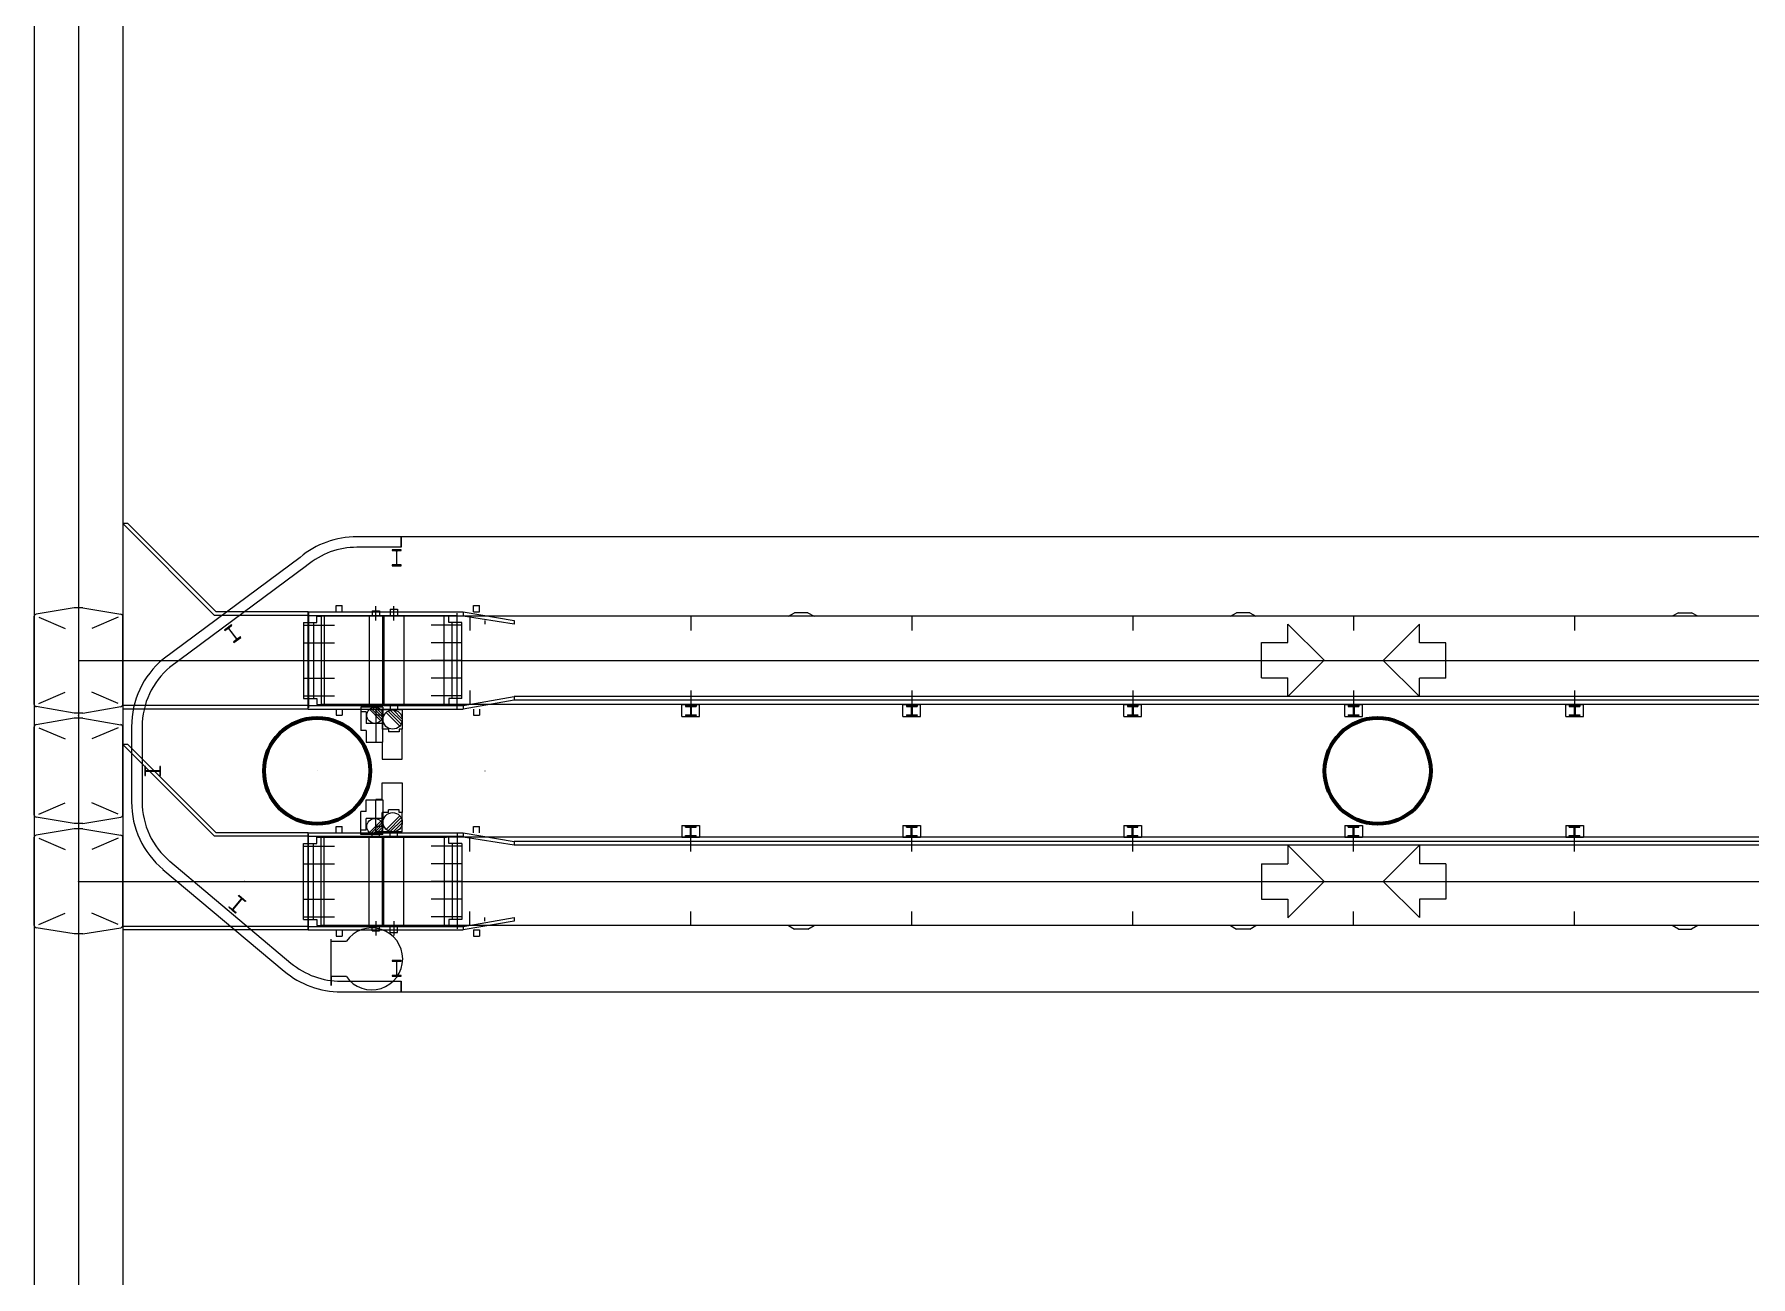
# Model space of a CAD drawing. Header units: metres. Extents: x 1807 to 3745, y 842 to 1968.
# Drawn here: x 3482.8 to 3502.22, y 1506.28 to 1520.33 of the extents above; entities that cross this region are included whole.
import ezdxf

# ---------------------------------------------------------------- set-up
doc = ezdxf.new("R2010")
doc.units = ezdxf.units.M
doc.header["$MEASUREMENT"] = 0
doc.layers.add('Level 1', color=7, linetype='Continuous', lineweight=0)

msp = doc.modelspace()

# ---------------------------------------------------------------- linework, layer by layer
at = {"layer": 'Level 1', "color": 7, "linetype": 'Continuous', "lineweight": 0}
for p, q in [((3482.8, 1576.091), (3482.8, 1451.2)), ((3483.8, 1576.091), (3483.8, 1451.2)), ((3484.84, 1513.76), (3483.8, 1514.8)), ((3483.857, 1514.8), (3483.8, 1514.8)), ((3484.857, 1513.8), (3483.857, 1514.8)), ((3511.451, 1514.65), (3486.45, 1514.65)), ((3486.95, 1514.65), (3486.45, 1514.65)), ((3486.95, 1514.53), (3486.45, 1514.53)), ((3485.807, 1514.416), (3484.257, 1513.266)), ((3485.807, 1514.416), (3484.257, 1513.266)), ((3485.879, 1514.32), (3484.329, 1513.17)), ((3485.81, 1514.418), (3485.804, 1514.414)), ((3485.884, 1514.324), (3485.879, 1514.32)), ((3483.25, 1513.845), (3482.821, 1513.773)), ((3483.35, 1513.845), (3483.25, 1513.845)), ((3483.299, 1513.874), (3483.301, 1513.876)), ((3483.301, 1513.874), (3483.299, 1513.876)), ((3483.35, 1513.845), (3483.779, 1513.773)), ((3486.215, 1513.8), (3486.215, 1513.87)), ((3486.215, 1513.87), (3486.285, 1513.87)), ((3486.285, 1513.8), (3486.285, 1513.87)), ((3487.768, 1513.8), (3487.768, 1513.87)), ((3487.768, 1513.87), (3487.838, 1513.87)), ((3487.838, 1513.8), (3487.838, 1513.87)), ((3482.8, 1512.751), (3482.8, 1513.749)), ((3482.85, 1513.738), (3483.15, 1513.611)), ((3483.75, 1513.738), (3483.45, 1513.611)), ((3483.8, 1512.751), (3483.8, 1513.749)), ((3483.8, 1512.751), (3483.8, 1513.749)), ((3485.18, 1513.76), (3484.84, 1513.76)), ((3485.18, 1513.8), (3484.857, 1513.8)), ((3485.9, 1513.8), (3485.18, 1513.8)), ((3485.9, 1513.76), (3485.18, 1513.76)), ((3485.847, 1513.68), (3485.847, 1512.82)), ((3485.847, 1513.68), (3485.997, 1513.68)), ((3485.847, 1513.65), (3486.197, 1513.65)), ((3485.9, 1513.8), (3487.654, 1513.8)), ((3485.9, 1512.7), (3485.9, 1513.8)), ((3485.9, 1513.76), (3487.59, 1513.76)), ((3485.997, 1513.75), (3486.047, 1513.75)), ((3485.997, 1513.68), (3485.997, 1513.75)), ((3511.853, 1513.75), (3486.047, 1513.75)), ((3486.589, 1513.76), (3486.739, 1513.76)), ((3486.624, 1513.81), (3486.704, 1513.81)), ((3486.624, 1513.81), (3486.624, 1513.76)), ((3486.704, 1513.81), (3486.704, 1513.76)), ((3486.768, 1513.76), (3486.968, 1513.76)), ((3486.828, 1513.83), (3486.828, 1513.76)), ((3486.828, 1513.83), (3486.908, 1513.83)), ((3486.908, 1513.83), (3486.908, 1513.76)), ((3487.639, 1513.65), (3487.289, 1513.65)), ((3487.489, 1513.75), (3487.439, 1513.75)), ((3487.489, 1513.68), (3487.489, 1513.75)), ((3487.639, 1513.68), (3487.489, 1513.68)), ((3487.639, 1512.82), (3487.639, 1513.68)), ((3487.654, 1513.8), (3488.228, 1513.7)), ((3487.654, 1513.8), (3487.654, 1513.75)), ((3488.228, 1513.66), (3487.654, 1513.75)), ((3487.728, 1513.75), (3487.728, 1513.59)), ((3487.768, 1513.8), (3487.838, 1513.8)), ((3487.898, 1513.7), (3487.898, 1513.66)), ((3488.228, 1513.7), (3488.228, 1513.66)), ((3490.228, 1513.75), (3490.228, 1513.59)), ((3491.334, 1513.75), (3491.403, 1513.79)), ((3491.553, 1513.79), (3491.403, 1513.79)), ((3491.553, 1513.79), (3491.623, 1513.75)), ((3492.728, 1513.75), (3492.728, 1513.59)), ((3495.228, 1513.75), (3495.228, 1513.59)), ((3496.334, 1513.75), (3496.403, 1513.79)), ((3496.553, 1513.79), (3496.403, 1513.79)), ((3496.553, 1513.79), (3496.623, 1513.75)), ((3496.984, 1513.662), (3497.394, 1513.252)), ((3496.984, 1513.452), (3496.984, 1513.662)), ((3497.728, 1513.75), (3497.728, 1513.59)), ((3500.228, 1513.75), (3500.228, 1513.59)), ((3501.403, 1513.79), (3501.334, 1513.75)), ((3501.403, 1513.79), (3501.553, 1513.79)), ((3501.623, 1513.75), (3501.553, 1513.79)), ((3485.847, 1513.45), (3486.197, 1513.45)), ((3487.639, 1513.45), (3487.289, 1513.45)), ((3496.684, 1513.052), (3496.684, 1513.452)), ((3496.684, 1513.452), (3496.984, 1513.452)), ((3483.299, 1513.251), (3483.301, 1513.249)), ((3483.299, 1513.249), (3483.301, 1513.251)), ((3483.299, 1513.249), (3483.301, 1513.251)), ((3483.301, 1513.249), (3483.299, 1513.251)), ((3484.329, 1513.17), (3484.334, 1513.174)), ((3485.179, 1513.251), (3485.181, 1513.249)), ((3485.179, 1513.249), (3485.181, 1513.251)), ((3485.847, 1513.25), (3486.197, 1513.25)), ((3487.639, 1513.25), (3487.289, 1513.25)), ((3496.984, 1512.842), (3497.394, 1513.252)), ((3482.85, 1512.762), (3483.15, 1512.889)), ((3483.75, 1512.762), (3483.45, 1512.889)), ((3485.847, 1513.05), (3486.197, 1513.05)), ((3487.639, 1513.05), (3487.289, 1513.05)), ((3487.728, 1512.91), (3487.728, 1512.75)), ((3490.228, 1512.91), (3490.228, 1512.75)), ((3492.728, 1512.91), (3492.728, 1512.75)), ((3495.228, 1512.91), (3495.228, 1512.75)), ((3496.684, 1513.052), (3496.984, 1513.052)), ((3496.984, 1512.842), (3496.984, 1513.052)), ((3497.728, 1512.91), (3497.728, 1512.75)), ((3500.228, 1512.91), (3500.228, 1512.75)), ((3483.25, 1512.655), (3482.821, 1512.727)), ((3483.35, 1512.655), (3483.779, 1512.727)), ((3485.18, 1512.74), (3483.8, 1512.74)), ((3485.18, 1512.7), (3483.8, 1512.7)), ((3485.9, 1512.74), (3485.18, 1512.74)), ((3485.9, 1512.7), (3485.18, 1512.7)), ((3485.847, 1512.85), (3486.197, 1512.85)), ((3485.847, 1512.82), (3485.997, 1512.82)), ((3485.9, 1512.74), (3487.654, 1512.74)), ((3485.9, 1512.7), (3487.654, 1512.7)), ((3485.997, 1512.82), (3485.997, 1512.75)), ((3485.997, 1512.75), (3486.047, 1512.75)), ((3511.853, 1512.75), (3486.047, 1512.75)), ((3486.215, 1512.7), (3486.215, 1512.63)), ((3486.285, 1512.7), (3486.285, 1512.63)), ((3486.744, 1512.72), (3486.494, 1512.72)), ((3486.494, 1512.72), (3486.494, 1512.67)), ((3486.589, 1512.74), (3486.739, 1512.74)), ((3486.721, 1512.568), (3486.592, 1512.697)), ((3486.733, 1512.585), (3486.609, 1512.709)), ((3486.624, 1512.74), (3486.624, 1512.72)), ((3486.741, 1512.607), (3486.63, 1512.717)), ((3486.744, 1512.633), (3486.657, 1512.72)), ((3486.964, 1512.69), (3486.664, 1512.69)), ((3486.664, 1512.69), (3486.664, 1512.63)), ((3486.704, 1512.74), (3486.704, 1512.72)), ((3486.744, 1512.72), (3486.744, 1512.538)), ((3486.768, 1512.74), (3486.968, 1512.74)), ((3486.828, 1512.74), (3486.828, 1512.69)), ((3486.961, 1512.554), (3486.828, 1512.687)), ((3486.964, 1512.587), (3486.861, 1512.69)), ((3486.908, 1512.74), (3486.908, 1512.69)), ((3486.964, 1512.69), (3486.964, 1512.472)), ((3487.639, 1512.85), (3487.289, 1512.85)), ((3487.489, 1512.75), (3487.439, 1512.75)), ((3487.639, 1512.82), (3487.489, 1512.82)), ((3487.489, 1512.82), (3487.489, 1512.75)), ((3487.654, 1512.74), (3488.228, 1512.84)), ((3488.228, 1512.8), (3487.654, 1512.7)), ((3487.654, 1512.74), (3487.654, 1512.7)), ((3487.768, 1512.7), (3487.768, 1512.63)), ((3487.838, 1512.7), (3487.838, 1512.63)), ((3507.818, 1512.84), (3488.228, 1512.84)), ((3488.228, 1512.84), (3488.228, 1512.8)), ((3507.228, 1512.8), (3488.228, 1512.8)), ((3490.128, 1512.616), (3490.128, 1512.75)), ((3490.128, 1512.75), (3490.328, 1512.75)), ((3490.168, 1512.74), (3490.288, 1512.74)), ((3490.168, 1512.74), (3490.168, 1512.73)), ((3490.168, 1512.73), (3490.223, 1512.73)), ((3490.188, 1512.75), (3490.188, 1512.74)), ((3490.223, 1512.73), (3490.223, 1512.636)), ((3490.233, 1512.73), (3490.288, 1512.73)), ((3490.233, 1512.73), (3490.233, 1512.636)), ((3490.268, 1512.75), (3490.268, 1512.74)), ((3490.288, 1512.74), (3490.288, 1512.73)), ((3490.328, 1512.616), (3490.328, 1512.75)), ((3492.628, 1512.616), (3492.628, 1512.75)), ((3492.628, 1512.75), (3492.828, 1512.75)), ((3492.668, 1512.74), (3492.788, 1512.74)), ((3492.668, 1512.74), (3492.668, 1512.73)), ((3492.668, 1512.73), (3492.723, 1512.73)), ((3492.688, 1512.75), (3492.688, 1512.74)), ((3492.723, 1512.73), (3492.723, 1512.636)), ((3492.733, 1512.73), (3492.788, 1512.73)), ((3492.733, 1512.73), (3492.733, 1512.636)), ((3492.768, 1512.75), (3492.768, 1512.74)), ((3492.788, 1512.74), (3492.788, 1512.73)), ((3492.828, 1512.616), (3492.828, 1512.75)), ((3495.128, 1512.616), (3495.128, 1512.75)), ((3495.128, 1512.75), (3495.328, 1512.75)), ((3495.168, 1512.74), (3495.288, 1512.74)), ((3495.168, 1512.74), (3495.168, 1512.73)), ((3495.168, 1512.73), (3495.223, 1512.73)), ((3495.188, 1512.75), (3495.188, 1512.74)), ((3495.223, 1512.73), (3495.223, 1512.636)), ((3495.233, 1512.73), (3495.288, 1512.73)), ((3495.233, 1512.73), (3495.233, 1512.636)), ((3495.268, 1512.75), (3495.268, 1512.74)), ((3495.288, 1512.74), (3495.288, 1512.73)), ((3495.328, 1512.616), (3495.328, 1512.75)), ((3497.628, 1512.616), (3497.628, 1512.75)), ((3497.628, 1512.75), (3497.828, 1512.75)), ((3497.668, 1512.74), (3497.788, 1512.74)), ((3497.668, 1512.74), (3497.668, 1512.73)), ((3497.668, 1512.73), (3497.723, 1512.73)), ((3497.688, 1512.75), (3497.688, 1512.74)), ((3497.723, 1512.73), (3497.723, 1512.636)), ((3497.733, 1512.73), (3497.788, 1512.73)), ((3497.733, 1512.73), (3497.733, 1512.636)), ((3497.768, 1512.75), (3497.768, 1512.74)), ((3497.788, 1512.74), (3497.788, 1512.73)), ((3497.828, 1512.616), (3497.828, 1512.75)), ((3500.128, 1512.616), (3500.128, 1512.75)), ((3500.128, 1512.75), (3500.328, 1512.75)), ((3500.168, 1512.74), (3500.288, 1512.74)), ((3500.168, 1512.74), (3500.168, 1512.73)), ((3500.168, 1512.73), (3500.223, 1512.73)), ((3500.188, 1512.75), (3500.188, 1512.74)), ((3500.223, 1512.73), (3500.223, 1512.636)), ((3500.233, 1512.73), (3500.288, 1512.73)), ((3500.233, 1512.73), (3500.233, 1512.636)), ((3500.268, 1512.75), (3500.268, 1512.74)), ((3500.288, 1512.74), (3500.288, 1512.73)), ((3500.328, 1512.616), (3500.328, 1512.75)), ((3482.8, 1511.501), (3482.8, 1512.499)), ((3483.25, 1512.595), (3482.821, 1512.523)), ((3482.85, 1512.488), (3483.15, 1512.361)), ((3483.35, 1512.655), (3483.25, 1512.655)), ((3483.35, 1512.595), (3483.25, 1512.595)), ((3483.299, 1512.624), (3483.301, 1512.626)), ((3483.301, 1512.624), (3483.299, 1512.626)), ((3483.35, 1512.595), (3483.779, 1512.523)), ((3483.75, 1512.488), (3483.45, 1512.361)), ((3483.8, 1511.501), (3483.8, 1512.499)), ((3483.8, 1511.501), (3483.8, 1512.499)), ((3483.9, 1512.5), (3483.9, 1511.65)), ((3483.9, 1512.5), (3483.9, 1511.65)), ((3484.02, 1512.5), (3484.02, 1511.65)), ((3486.215, 1512.63), (3486.285, 1512.63)), ((3486.554, 1512.67), (3486.494, 1512.67)), ((3486.554, 1512.67), (3486.554, 1512.538)), ((3486.744, 1512.538), (3486.554, 1512.538)), ((3486.736, 1512.63), (3486.664, 1512.63)), ((3486.736, 1512.63), (3486.736, 1512.472)), ((3486.936, 1512.508), (3486.782, 1512.662)), ((3486.951, 1512.529), (3486.803, 1512.677)), ((3487.768, 1512.63), (3487.838, 1512.63)), ((3490.128, 1512.616), (3490.328, 1512.616)), ((3490.168, 1512.636), (3490.168, 1512.626)), ((3490.168, 1512.636), (3490.223, 1512.636)), ((3490.168, 1512.626), (3490.288, 1512.626)), ((3490.233, 1512.636), (3490.288, 1512.636)), ((3490.288, 1512.636), (3490.288, 1512.626)), ((3492.628, 1512.616), (3492.828, 1512.616)), ((3492.668, 1512.636), (3492.668, 1512.626)), ((3492.668, 1512.636), (3492.723, 1512.636)), ((3492.668, 1512.626), (3492.788, 1512.626)), ((3492.733, 1512.636), (3492.788, 1512.636)), ((3492.788, 1512.636), (3492.788, 1512.626)), ((3495.128, 1512.616), (3495.328, 1512.616)), ((3495.168, 1512.636), (3495.168, 1512.626)), ((3495.168, 1512.636), (3495.223, 1512.636)), ((3495.168, 1512.626), (3495.288, 1512.626)), ((3495.233, 1512.636), (3495.288, 1512.636)), ((3495.288, 1512.636), (3495.288, 1512.626)), ((3497.628, 1512.616), (3497.828, 1512.616)), ((3497.668, 1512.636), (3497.668, 1512.626)), ((3497.668, 1512.636), (3497.723, 1512.636)), ((3497.668, 1512.626), (3497.788, 1512.626)), ((3497.733, 1512.636), (3497.788, 1512.636)), ((3497.788, 1512.636), (3497.788, 1512.626)), ((3500.128, 1512.616), (3500.328, 1512.616)), ((3500.168, 1512.636), (3500.168, 1512.626)), ((3500.168, 1512.636), (3500.223, 1512.636)), ((3500.168, 1512.626), (3500.288, 1512.626)), ((3500.233, 1512.636), (3500.288, 1512.636)), ((3500.288, 1512.636), (3500.288, 1512.626)), ((3484.84, 1511.26), (3483.8, 1512.3)), ((3483.857, 1512.3), (3483.8, 1512.3)), ((3484.857, 1511.3), (3483.857, 1512.3)), ((3486.808, 1512.472), (3486.736, 1512.472)), ((3486.808, 1512.472), (3486.808, 1512.442)), ((3486.928, 1512.442), (3486.808, 1512.442)), ((3486.964, 1512.472), (3486.928, 1512.472)), ((3486.928, 1512.472), (3486.928, 1512.442)), ((3483.299, 1511.999), (3483.301, 1512.001)), ((3483.301, 1511.999), (3483.299, 1512.001)), ((3485.999, 1512.001), (3486.001, 1511.999)), ((3485.999, 1511.999), (3486.001, 1512.001)), ((3487.899, 1512.001), (3487.901, 1511.999)), ((3487.899, 1511.999), (3487.901, 1512.001)), ((3482.85, 1511.512), (3483.15, 1511.639)), ((3483.75, 1511.512), (3483.45, 1511.639)), ((3486.736, 1511.37), (3486.736, 1511.528)), ((3486.808, 1511.528), (3486.736, 1511.528)), ((3486.928, 1511.558), (3486.808, 1511.558)), ((3486.808, 1511.528), (3486.808, 1511.558)), ((3486.928, 1511.528), (3486.928, 1511.558)), ((3486.964, 1511.528), (3486.928, 1511.528)), ((3486.964, 1511.31), (3486.964, 1511.528)), ((3483.25, 1511.405), (3482.821, 1511.477)), ((3483.25, 1511.345), (3482.821, 1511.273)), ((3483.35, 1511.405), (3483.25, 1511.405)), ((3483.35, 1511.345), (3483.25, 1511.345)), ((3483.299, 1511.374), (3483.301, 1511.376)), ((3483.301, 1511.374), (3483.299, 1511.376)), ((3483.35, 1511.405), (3483.779, 1511.477)), ((3483.35, 1511.345), (3483.779, 1511.273)), ((3486.215, 1511.3), (3486.215, 1511.37)), ((3486.215, 1511.37), (3486.285, 1511.37)), ((3486.285, 1511.3), (3486.285, 1511.37)), ((3486.554, 1511.33), (3486.494, 1511.33)), ((3486.494, 1511.28), (3486.494, 1511.33)), ((3486.744, 1511.462), (3486.554, 1511.462)), ((3486.554, 1511.33), (3486.554, 1511.462)), ((3486.721, 1511.432), (3486.592, 1511.303)), ((3486.733, 1511.414), (3486.609, 1511.291)), ((3486.741, 1511.393), (3486.63, 1511.283)), ((3486.744, 1511.366), (3486.657, 1511.28)), ((3486.736, 1511.37), (3486.664, 1511.37)), ((3486.664, 1511.31), (3486.664, 1511.37)), ((3486.744, 1511.28), (3486.744, 1511.462)), ((3486.936, 1511.492), (3486.782, 1511.337)), ((3486.951, 1511.471), (3486.803, 1511.323)), ((3486.961, 1511.446), (3486.828, 1511.313)), ((3486.964, 1511.413), (3486.861, 1511.31)), ((3487.768, 1511.3), (3487.768, 1511.37)), ((3487.768, 1511.37), (3487.838, 1511.37)), ((3487.838, 1511.3), (3487.838, 1511.37)), ((3490.128, 1511.384), (3490.128, 1511.25)), ((3490.128, 1511.384), (3490.328, 1511.384)), ((3490.168, 1511.374), (3490.288, 1511.374)), ((3490.168, 1511.364), (3490.168, 1511.374)), ((3490.168, 1511.364), (3490.223, 1511.364)), ((3490.223, 1511.27), (3490.223, 1511.364)), ((3490.233, 1511.364), (3490.288, 1511.364)), ((3490.233, 1511.27), (3490.233, 1511.364)), ((3490.288, 1511.364), (3490.288, 1511.374)), ((3490.328, 1511.384), (3490.328, 1511.25)), ((3492.628, 1511.384), (3492.628, 1511.25)), ((3492.628, 1511.384), (3492.828, 1511.384)), ((3492.668, 1511.374), (3492.788, 1511.374)), ((3492.668, 1511.364), (3492.668, 1511.374)), ((3492.668, 1511.364), (3492.723, 1511.364)), ((3492.723, 1511.27), (3492.723, 1511.364)), ((3492.733, 1511.364), (3492.788, 1511.364)), ((3492.733, 1511.27), (3492.733, 1511.364)), ((3492.788, 1511.364), (3492.788, 1511.374)), ((3492.828, 1511.384), (3492.828, 1511.25)), ((3495.128, 1511.384), (3495.128, 1511.25)), ((3495.128, 1511.384), (3495.328, 1511.384)), ((3495.168, 1511.374), (3495.288, 1511.374)), ((3495.168, 1511.364), (3495.168, 1511.374)), ((3495.168, 1511.364), (3495.223, 1511.364)), ((3495.223, 1511.27), (3495.223, 1511.364)), ((3495.233, 1511.364), (3495.288, 1511.364)), ((3495.233, 1511.27), (3495.233, 1511.364)), ((3495.288, 1511.364), (3495.288, 1511.374)), ((3495.328, 1511.384), (3495.328, 1511.25)), ((3497.628, 1511.384), (3497.628, 1511.25)), ((3497.628, 1511.384), (3497.828, 1511.384)), ((3497.668, 1511.374), (3497.788, 1511.374)), ((3497.668, 1511.364), (3497.668, 1511.374)), ((3497.668, 1511.364), (3497.723, 1511.364)), ((3497.723, 1511.27), (3497.723, 1511.364)), ((3497.733, 1511.364), (3497.788, 1511.364)), ((3497.733, 1511.27), (3497.733, 1511.364)), ((3497.788, 1511.364), (3497.788, 1511.374)), ((3497.828, 1511.384), (3497.828, 1511.25)), ((3500.128, 1511.384), (3500.128, 1511.25)), ((3500.128, 1511.384), (3500.328, 1511.384)), ((3500.168, 1511.374), (3500.288, 1511.374)), ((3500.168, 1511.364), (3500.168, 1511.374)), ((3500.168, 1511.364), (3500.223, 1511.364)), ((3500.223, 1511.27), (3500.223, 1511.364)), ((3500.233, 1511.364), (3500.288, 1511.364)), ((3500.233, 1511.27), (3500.233, 1511.364)), ((3500.288, 1511.364), (3500.288, 1511.374)), ((3500.328, 1511.384), (3500.328, 1511.25)), ((3482.8, 1510.251), (3482.8, 1511.249)), ((3482.85, 1511.238), (3483.15, 1511.111)), ((3483.75, 1511.238), (3483.45, 1511.111)), ((3483.8, 1510.251), (3483.8, 1511.249)), ((3483.8, 1510.251), (3483.8, 1511.249)), ((3485.18, 1511.26), (3484.84, 1511.26)), ((3485.18, 1511.3), (3484.857, 1511.3)), ((3485.9, 1511.3), (3485.18, 1511.3)), ((3485.9, 1511.26), (3485.18, 1511.26)), ((3485.847, 1510.32), (3485.847, 1511.18)), ((3485.847, 1511.18), (3485.997, 1511.18)), ((3485.847, 1511.15), (3486.197, 1511.15)), ((3485.9, 1511.3), (3487.654, 1511.3)), ((3485.9, 1510.2), (3485.9, 1511.3)), ((3485.9, 1511.26), (3487.654, 1511.26)), ((3485.997, 1511.25), (3486.047, 1511.25)), ((3485.997, 1511.18), (3485.997, 1511.25)), ((3486.047, 1511.25), (3487.462, 1511.25)), ((3486.744, 1511.28), (3486.494, 1511.28)), ((3486.589, 1511.26), (3486.739, 1511.26)), ((3486.624, 1511.26), (3486.624, 1511.28)), ((3486.964, 1511.31), (3486.664, 1511.31)), ((3486.704, 1511.26), (3486.704, 1511.28)), ((3486.768, 1511.26), (3486.968, 1511.26)), ((3486.828, 1511.26), (3486.828, 1511.31)), ((3486.908, 1511.26), (3486.908, 1511.31)), ((3487.639, 1511.15), (3487.289, 1511.15)), ((3487.489, 1511.25), (3487.439, 1511.25)), ((3511.853, 1511.25), (3487.489, 1511.25)), ((3487.489, 1511.18), (3487.489, 1511.25)), ((3487.639, 1511.18), (3487.489, 1511.18)), ((3487.639, 1511.18), (3487.639, 1510.32)), ((3487.654, 1511.3), (3488.228, 1511.2)), ((3487.654, 1511.3), (3487.654, 1511.25)), ((3488.228, 1511.16), (3487.654, 1511.25)), ((3487.728, 1511.09), (3487.728, 1511.25)), ((3507.228, 1511.2), (3488.228, 1511.2)), ((3488.228, 1511.2), (3488.228, 1511.16)), ((3507.818, 1511.16), (3488.228, 1511.16)), ((3490.128, 1511.25), (3490.328, 1511.25)), ((3490.168, 1511.27), (3490.223, 1511.27)), ((3490.168, 1511.26), (3490.168, 1511.27)), ((3490.168, 1511.26), (3490.288, 1511.26)), ((3490.188, 1511.25), (3490.188, 1511.26)), ((3490.228, 1511.09), (3490.228, 1511.25)), ((3490.233, 1511.27), (3490.288, 1511.27)), ((3490.268, 1511.25), (3490.268, 1511.26)), ((3490.288, 1511.26), (3490.288, 1511.27)), ((3492.628, 1511.25), (3492.828, 1511.25)), ((3492.668, 1511.27), (3492.723, 1511.27)), ((3492.668, 1511.26), (3492.668, 1511.27)), ((3492.668, 1511.26), (3492.788, 1511.26)), ((3492.688, 1511.25), (3492.688, 1511.26)), ((3492.728, 1511.09), (3492.728, 1511.25)), ((3492.733, 1511.27), (3492.788, 1511.27)), ((3492.768, 1511.25), (3492.768, 1511.26)), ((3492.788, 1511.26), (3492.788, 1511.27)), ((3495.128, 1511.25), (3495.328, 1511.25)), ((3495.168, 1511.27), (3495.223, 1511.27)), ((3495.168, 1511.26), (3495.168, 1511.27)), ((3495.168, 1511.26), (3495.288, 1511.26)), ((3495.188, 1511.25), (3495.188, 1511.26)), ((3495.228, 1511.09), (3495.228, 1511.25)), ((3495.233, 1511.27), (3495.288, 1511.27)), ((3495.268, 1511.25), (3495.268, 1511.26)), ((3495.288, 1511.26), (3495.288, 1511.27)), ((3496.984, 1511.158), (3497.394, 1510.748)), ((3496.984, 1511.158), (3496.984, 1510.948)), ((3497.628, 1511.25), (3497.828, 1511.25)), ((3497.668, 1511.27), (3497.723, 1511.27)), ((3497.668, 1511.26), (3497.668, 1511.27)), ((3497.668, 1511.26), (3497.788, 1511.26)), ((3497.688, 1511.25), (3497.688, 1511.26)), ((3497.728, 1511.09), (3497.728, 1511.25)), ((3497.733, 1511.27), (3497.788, 1511.27)), ((3497.768, 1511.25), (3497.768, 1511.26)), ((3497.788, 1511.26), (3497.788, 1511.27)), ((3500.128, 1511.25), (3500.328, 1511.25)), ((3500.168, 1511.27), (3500.223, 1511.27)), ((3500.168, 1511.26), (3500.168, 1511.27)), ((3500.168, 1511.26), (3500.288, 1511.26)), ((3500.188, 1511.25), (3500.188, 1511.26)), ((3500.228, 1511.09), (3500.228, 1511.25)), ((3500.233, 1511.27), (3500.288, 1511.27)), ((3500.268, 1511.25), (3500.268, 1511.26)), ((3500.288, 1511.26), (3500.288, 1511.27)), ((3484.334, 1510.976), (3484.332, 1510.978)), ((3484.332, 1510.978), (3485.704, 1509.826)), ((3485.847, 1510.95), (3486.197, 1510.95)), ((3487.639, 1510.95), (3487.289, 1510.95)), ((3496.684, 1510.948), (3496.684, 1510.548)), ((3496.684, 1510.948), (3496.984, 1510.948)), ((3483.299, 1510.751), (3483.301, 1510.749)), ((3483.299, 1510.749), (3483.301, 1510.751)), ((3483.299, 1510.749), (3483.301, 1510.751)), ((3483.301, 1510.749), (3483.299, 1510.751)), ((3484.254, 1510.886), (3485.627, 1509.734)), ((3484.254, 1510.886), (3485.627, 1509.734)), ((3485.179, 1510.751), (3485.181, 1510.749)), ((3485.179, 1510.749), (3485.181, 1510.751)), ((3485.847, 1510.75), (3486.197, 1510.75)), ((3487.639, 1510.75), (3487.289, 1510.75)), ((3496.984, 1510.338), (3497.394, 1510.748)), ((3485.847, 1510.55), (3486.197, 1510.55)), ((3487.639, 1510.55), (3487.289, 1510.55)), ((3496.684, 1510.548), (3496.984, 1510.548)), ((3496.984, 1510.548), (3496.984, 1510.338)), ((3482.85, 1510.262), (3483.15, 1510.389)), ((3483.75, 1510.262), (3483.45, 1510.389)), ((3485.847, 1510.35), (3486.197, 1510.35)), ((3487.639, 1510.35), (3487.289, 1510.35)), ((3487.728, 1510.25), (3487.728, 1510.41)), ((3490.228, 1510.25), (3490.228, 1510.41)), ((3492.728, 1510.25), (3492.728, 1510.41)), ((3495.228, 1510.25), (3495.228, 1510.41)), ((3497.728, 1510.25), (3497.728, 1510.41)), ((3500.228, 1510.25), (3500.228, 1510.41)), ((3483.25, 1510.155), (3482.821, 1510.226)), ((3483.35, 1510.155), (3483.25, 1510.155)), ((3483.35, 1510.155), (3483.779, 1510.226)), ((3485.18, 1510.24), (3483.8, 1510.24)), ((3485.18, 1510.2), (3483.8, 1510.2)), ((3485.9, 1510.24), (3485.18, 1510.24)), ((3485.9, 1510.2), (3485.18, 1510.2)), ((3485.847, 1510.32), (3485.997, 1510.32)), ((3485.9, 1510.24), (3487.654, 1510.24)), ((3485.9, 1510.2), (3487.654, 1510.2)), ((3485.997, 1510.32), (3485.997, 1510.25)), ((3485.997, 1510.25), (3486.047, 1510.25)), ((3511.853, 1510.25), (3486.047, 1510.25)), ((3486.07, 1510.25), (3487.462, 1510.25)), ((3486.215, 1510.2), (3486.215, 1510.13)), ((3486.285, 1510.2), (3486.285, 1510.13)), ((3486.589, 1510.24), (3486.739, 1510.24)), ((3486.624, 1510.19), (3486.624, 1510.24)), ((3486.624, 1510.19), (3486.704, 1510.19)), ((3486.704, 1510.19), (3486.704, 1510.24)), ((3486.768, 1510.24), (3486.968, 1510.24)), ((3486.828, 1510.17), (3486.828, 1510.24)), ((3486.828, 1510.17), (3486.908, 1510.17)), ((3486.908, 1510.17), (3486.908, 1510.24)), ((3487.489, 1510.25), (3487.439, 1510.25)), ((3487.639, 1510.32), (3487.489, 1510.32)), ((3487.489, 1510.32), (3487.489, 1510.25)), ((3487.654, 1510.24), (3488.228, 1510.34)), ((3488.228, 1510.3), (3487.654, 1510.2)), ((3487.654, 1510.24), (3487.654, 1510.2)), ((3487.768, 1510.2), (3487.838, 1510.2)), ((3487.768, 1510.2), (3487.768, 1510.13)), ((3487.838, 1510.2), (3487.838, 1510.13)), ((3487.898, 1510.3), (3487.898, 1510.34)), ((3488.228, 1510.34), (3488.228, 1510.3)), ((3491.334, 1510.25), (3491.403, 1510.21)), ((3491.553, 1510.21), (3491.403, 1510.21)), ((3491.553, 1510.21), (3491.623, 1510.25)), ((3496.334, 1510.25), (3496.403, 1510.21)), ((3496.553, 1510.21), (3496.403, 1510.21)), ((3496.553, 1510.21), (3496.623, 1510.25)), ((3501.403, 1510.21), (3501.334, 1510.25)), ((3501.403, 1510.21), (3501.553, 1510.21)), ((3501.623, 1510.25), (3501.553, 1510.21)), ((3486.215, 1510.13), (3486.285, 1510.13)), ((3487.768, 1510.13), (3487.838, 1510.13)), ((3486.27, 1509.62), (3486.95, 1509.62)), ((3486.27, 1509.5), (3511.63, 1509.5)), ((3486.27, 1509.5), (3486.95, 1509.5))]:
    msp.add_line(p, q, dxfattribs=at)
at = {"layer": 'Level 1', "color": 7, "linetype": 'Continuous', "lineweight": 0, "ltscale": 4}
for p, q in [((3483.3, 1576.091), (3483.3, 1451.2)), ((3486.664, 1513.7), (3486.664, 1513.864)), ((3486.868, 1513.7), (3486.868, 1513.864)), ((3485.902, 1513.8), (3485.902, 1512.715)), ((3485.957, 1513.68), (3485.957, 1512.82)), ((3486.047, 1513.75), (3486.047, 1512.75)), ((3486.078, 1513.75), (3486.078, 1512.75)), ((3486.589, 1513.75), (3486.589, 1512.75)), ((3486.739, 1513.75), (3486.739, 1512.75)), ((3486.755, 1513.75), (3486.755, 1512.75)), ((3486.981, 1513.75), (3486.981, 1512.75)), ((3487.439, 1512.75), (3487.439, 1513.75)), ((3487.529, 1512.82), (3487.529, 1513.68)), ((3487.584, 1512.7), (3487.584, 1513.785)), ((3498.473, 1513.66), (3498.063, 1513.25)), ((3498.473, 1513.45), (3498.473, 1513.66)), ((3498.773, 1513.45), (3498.473, 1513.45)), ((3498.773, 1513.05), (3498.773, 1513.45)), ((3483.3, 1513.25), (3485.18, 1513.25)), ((3485.18, 1513.25), (3512.72, 1513.25)), ((3498.473, 1512.84), (3498.063, 1513.25)), ((3498.473, 1512.84), (3498.473, 1513.05)), ((3498.773, 1513.05), (3498.473, 1513.05)), ((3486.494, 1512.67), (3486.494, 1512.458)), ((3486.664, 1512.63), (3486.664, 1512.322)), ((3486.744, 1512.326), (3486.744, 1512.538)), ((3486.554, 1512.458), (3486.494, 1512.458)), ((3486.554, 1512.458), (3486.554, 1512.326)), ((3486.554, 1512.326), (3486.744, 1512.326)), ((3486.736, 1512.322), (3486.664, 1512.322)), ((3486.736, 1512.322), (3486.736, 1512.134)), ((3486.964, 1512.134), (3486.964, 1512.472)), ((3486.736, 1512.134), (3486.964, 1512.134)), ((3486.736, 1511.866), (3486.964, 1511.866)), ((3486.736, 1511.678), (3486.736, 1511.866)), ((3486.964, 1511.866), (3486.964, 1511.528)), ((3486.494, 1511.33), (3486.494, 1511.542)), ((3486.554, 1511.542), (3486.494, 1511.542)), ((3486.554, 1511.674), (3486.744, 1511.674)), ((3486.554, 1511.542), (3486.554, 1511.674)), ((3486.664, 1511.37), (3486.664, 1511.678)), ((3486.736, 1511.678), (3486.664, 1511.678)), ((3486.744, 1511.674), (3486.744, 1511.462)), ((3485.902, 1510.2), (3485.902, 1511.285)), ((3485.957, 1510.32), (3485.957, 1511.18)), ((3486.047, 1510.25), (3486.047, 1511.25)), ((3486.078, 1510.25), (3486.078, 1511.25)), ((3486.589, 1510.25), (3486.589, 1511.25)), ((3486.739, 1510.25), (3486.739, 1511.25)), ((3486.755, 1510.25), (3486.755, 1511.25)), ((3486.981, 1510.25), (3486.981, 1511.25)), ((3487.439, 1511.25), (3487.439, 1510.25)), ((3487.529, 1511.18), (3487.529, 1510.32)), ((3487.584, 1511.3), (3487.584, 1510.215)), ((3498.473, 1511.16), (3498.063, 1510.75)), ((3498.473, 1511.16), (3498.473, 1510.95)), ((3498.773, 1510.95), (3498.473, 1510.95)), ((3498.773, 1510.95), (3498.773, 1510.55)), ((3483.3, 1510.75), (3485.18, 1510.75)), ((3485.18, 1510.75), (3512.72, 1510.75)), ((3498.473, 1510.34), (3498.063, 1510.75)), ((3498.473, 1510.55), (3498.473, 1510.34)), ((3498.773, 1510.55), (3498.473, 1510.55)), ((3486.664, 1510.3), (3486.664, 1510.136)), ((3486.868, 1510.3), (3486.868, 1510.136))]:
    msp.add_line(p, q, dxfattribs=at)
at = {"layer": 'Level 1', "color": 7, "linetype": 'Continuous', "lineweight": 30}
for p, q in [((3486.95, 1514.53), (3486.95, 1514.65)), ((3486.95, 1509.62), (3486.95, 1509.5))]:
    msp.add_line(p, q, dxfattribs=at)
at = {"layer": 'Level 1', "color": 7, "linetype": 'Continuous', "lineweight": 13}
for p, q in [((3486.95, 1514.5), (3486.849, 1514.5)), ((3486.849, 1514.5), (3486.849, 1514.492)), ((3486.849, 1514.492), (3486.89, 1514.492)), ((3486.897, 1514.484), (3486.897, 1514.338)), ((3486.902, 1514.338), (3486.902, 1514.484)), ((3486.909, 1514.492), (3486.95, 1514.492)), ((3486.95, 1514.492), (3486.95, 1514.5)), ((3486.89, 1514.33), (3486.849, 1514.33)), ((3486.849, 1514.33), (3486.849, 1514.322)), ((3486.849, 1514.322), (3486.95, 1514.322)), ((3486.95, 1514.33), (3486.909, 1514.33)), ((3486.95, 1514.322), (3486.95, 1514.33)), ((3485.032, 1513.654), (3484.95, 1513.593)), ((3485.036, 1513.648), (3485.032, 1513.654)), ((3484.95, 1513.593), (3484.955, 1513.587)), ((3484.955, 1513.587), (3484.988, 1513.611)), ((3484.998, 1513.61), (3485.086, 1513.492)), ((3485.09, 1513.495), (3485.002, 1513.613)), ((3485.004, 1513.623), (3485.036, 1513.648)), ((3485.084, 1513.482), (3485.052, 1513.457)), ((3485.052, 1513.457), (3485.056, 1513.451)), ((3485.056, 1513.451), (3485.138, 1513.511)), ((3485.133, 1513.518), (3485.1, 1513.493)), ((3485.138, 1513.511), (3485.133, 1513.518)), ((3484.05, 1512.051), (3484.05, 1511.949)), ((3484.058, 1512.051), (3484.05, 1512.051)), ((3484.05, 1511.949), (3484.058, 1511.949)), ((3484.058, 1512.01), (3484.058, 1512.051)), ((3484.058, 1511.949), (3484.058, 1511.99)), ((3484.212, 1512.002), (3484.066, 1512.002)), ((3484.066, 1511.998), (3484.212, 1511.998)), ((3484.228, 1512.051), (3484.22, 1512.051)), ((3484.22, 1512.051), (3484.22, 1512.01)), ((3484.22, 1511.99), (3484.22, 1511.949)), ((3484.22, 1511.949), (3484.228, 1511.949)), ((3484.228, 1511.949), (3484.228, 1512.051)), ((3485.047, 1510.437), (3485.141, 1510.55)), ((3485.145, 1510.547), (3485.05, 1510.434)), ((3485.109, 1510.587), (3485.114, 1510.593)), ((3485.14, 1510.561), (3485.109, 1510.587)), ((3485.114, 1510.593), (3485.192, 1510.528)), ((3485.187, 1510.521), (3485.155, 1510.548)), ((3485, 1510.457), (3485.005, 1510.463)), ((3485.077, 1510.391), (3485, 1510.457)), ((3485.005, 1510.463), (3485.036, 1510.436)), ((3485.051, 1510.424), (3485.083, 1510.397)), ((3485.083, 1510.397), (3485.077, 1510.391)), ((3485.192, 1510.528), (3485.187, 1510.521)), ((3486.158, 1509.573), (3486.158, 1510.096)), ((3486.158, 1510.073), (3486.331, 1510.073)), ((3486.95, 1509.856), (3486.849, 1509.856)), ((3486.849, 1509.856), (3486.849, 1509.848)), ((3486.849, 1509.848), (3486.889, 1509.848)), ((3486.897, 1509.84), (3486.897, 1509.693)), ((3486.902, 1509.693), (3486.902, 1509.84)), ((3486.909, 1509.848), (3486.95, 1509.848)), ((3486.95, 1509.848), (3486.95, 1509.856)), ((3486.331, 1509.673), (3486.158, 1509.673)), ((3486.158, 1509.673), (3486.158, 1509.573)), ((3486.889, 1509.686), (3486.849, 1509.686)), ((3486.849, 1509.686), (3486.849, 1509.678)), ((3486.849, 1509.678), (3486.95, 1509.678)), ((3486.95, 1509.686), (3486.909, 1509.686)), ((3486.95, 1509.678), (3486.95, 1509.686))]:
    msp.add_line(p, q, dxfattribs=at)
at = {"layer": 'Level 1', "color": 7, "linetype": 'Continuous', "lineweight": 0}
for centre, radius in [((3486.653, 1512.629), 0.091), ((3486.855, 1512.581), 0.109), ((3486.855, 1511.419), 0.109), ((3486.653, 1511.371), 0.091)]:
    msp.add_circle(centre, radius, dxfattribs=at)
at = {"layer": 'Level 1', "color": 7, "linetype": 'Continuous', "lineweight": 70}
for centre in [(3486, 1512), (3498, 1512)]:
    msp.add_circle(centre, 0.6, dxfattribs=at)
at = {"layer": 'Level 1', "color": 7, "linetype": 'Continuous', "lineweight": 0}
for centre, radius, start, end in [((3486.45, 1513.65), 1, 90, 130.0106), ((3486.45, 1513.65), 1, 90, 130.0106), ((3486.45, 1513.65), 0.88, 90, 130.0106), ((3482.825, 1513.749), 0.025, 99.4622, 180), ((3483.775, 1513.749), 0.025, 0, 80.5378), ((3484.9, 1512.5), 1, 130.0106, 180), ((3484.9, 1512.5), 1, 130.0106, 180), ((3484.9, 1512.5), 0.88, 130.0106, 180), ((3482.825, 1512.751), 0.025, 180, 260.5376), ((3483.775, 1512.751), 0.025, 279.4624, 0), ((3482.825, 1512.499), 0.025, 99.4622, 180), ((3483.775, 1512.499), 0.025, 0, 80.5378), ((3484.9, 1511.65), 1, 180, 229.9894), ((3484.9, 1511.65), 1, 180, 229.9894), ((3484.9, 1511.65), 0.88, 180, 229.9894), ((3482.825, 1511.501), 0.025, 180, 260.5376), ((3483.775, 1511.501), 0.025, 279.4624, 0), ((3482.825, 1511.249), 0.025, 99.4622, 180), ((3483.775, 1511.249), 0.025, 0, 80.5378), ((3482.825, 1510.251), 0.025, 180, 260.5376), ((3483.775, 1510.251), 0.025, 279.4624, 0), ((3486.27, 1510.5), 0.88, 229.9894, 270), ((3486.27, 1510.5), 1, 229.9894, 270), ((3486.27, 1510.5), 1, 229.9894, 270)]:
    msp.add_arc(centre, radius, start, end, dxfattribs=at)
at = {"layer": 'Level 1', "color": 7, "linetype": 'Continuous', "lineweight": 13}
for centre, radius, start, end in [((3486.89, 1514.484), 0.0076, 0, 90), ((3486.909, 1514.484), 0.0076, 90, 180), ((3486.89, 1514.338), 0.0076, 270, 0), ((3486.909, 1514.338), 0.0076, 180, 270), ((3484.992, 1513.605), 0.0076, 36.7, 126.7), ((3485.008, 1513.617), 0.0076, 126.7, 216.7), ((3485.08, 1513.488), 0.0076, 306.7, 36.7), ((3485.096, 1513.499), 0.0076, 216.7, 306.7), ((3484.066, 1512.01), 0.0076, 180, 270), ((3484.066, 1511.99), 0.0076, 90, 180), ((3484.212, 1512.01), 0.0076, 270, 0), ((3484.212, 1511.99), 0.0076, 0, 90), ((3485.135, 1510.555), 0.0076, 320, 50), ((3485.15, 1510.542), 0.0076, 50, 140), ((3485.041, 1510.442), 0.0076, 230, 320), ((3485.056, 1510.429), 0.0076, 140, 230), ((3486.618, 1509.873), 0.35, 214.8503, 145.1497), ((3486.889, 1509.84), 0.0076, 0, 90), ((3486.909, 1509.84), 0.0076, 90, 180), ((3486.889, 1509.693), 0.0076, 270, 0), ((3486.909, 1509.693), 0.0076, 180, 270)]:
    msp.add_arc(centre, radius, start, end, dxfattribs=at)

doc.saveas('drawing.dxf')
